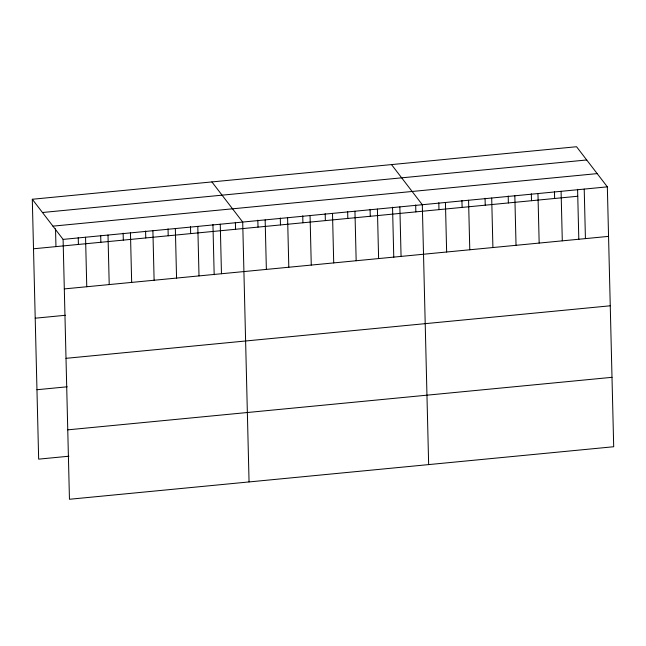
<?xml version="1.0" encoding="UTF-8"?>
<svg xmlns="http://www.w3.org/2000/svg" width="646" height="646" viewBox="0 0 646 646"><rect width="100%" height="100%" fill="white"/><g stroke="black" fill="none" stroke-linecap="round" stroke-linejoin="round"><path stroke-width="0.97" d="M32.3 199.259L576.547 146.731L607.345 186.856L613.7 446.741L69.453 499.269L63.098 239.391L32.3 199.259L38.655 459.144L68.912 456.221M42.466 212.502L586.713 159.974M52.94 226.148L597.187 173.613M63.098 239.391L607.345 186.856M33.511 248.783L577.758 196.247M64.309 288.907L608.556 236.379M35.207 318.203L65.464 315.28M66.005 358.328L610.252 305.8M36.951 389.724L67.216 386.801M67.757 429.848L612.004 377.321M391.5 164.593L422.306 204.717L428.653 464.603M211.904 181.93L242.702 222.054L249.057 481.932M584.218 189.092L585.429 238.608M577.589 189.318L578.816 239.513M561.091 191.321L562.295 240.845M554.462 191.547L554.631 198.484M537.957 193.558L539.168 243.074M531.327 193.784L531.497 200.712M514.83 195.786L516.033 245.31M508.2 196.013L508.37 202.949M491.695 198.023L492.906 247.539M485.065 198.249L485.235 205.178M468.568 200.252L469.779 249.776M461.938 200.478L462.108 207.414M445.433 202.489L446.644 252.005M438.804 202.715L438.973 209.643M415.677 204.944L415.846 211.88M399.858 206.89L401.061 256.405M392.542 207.18L393.769 257.374M377.401 209.054L378.613 258.57M370.093 209.344L370.263 216.281M354.953 211.218L356.164 260.742M347.645 211.508L347.814 218.445M332.504 213.39L333.716 262.906M325.196 213.681L325.366 220.609M310.056 215.554L311.267 265.078M302.74 215.845L302.909 222.781M287.599 217.718L288.81 267.242M280.291 218.009L280.461 224.945M265.151 219.89L266.362 269.406M257.843 220.181L258.012 227.109M235.394 222.345L235.564 229.282M220.254 224.219L221.465 273.743M212.946 224.517L214.173 274.703M197.805 226.391L199.008 275.907M190.489 226.681L190.659 233.61M175.349 228.555L176.56 278.079M168.041 228.845L168.21 235.782M152.9 230.719L154.111 280.243M145.592 231.018L145.762 237.946M130.452 232.891L131.663 282.407M123.144 233.182L123.313 240.11M108.003 235.055L109.214 284.579M100.695 235.346L100.865 242.282M85.555 237.227L86.758 286.743M78.239 237.518L78.408 244.446M55.524 228.789L55.96 246.619"/></g></svg>
